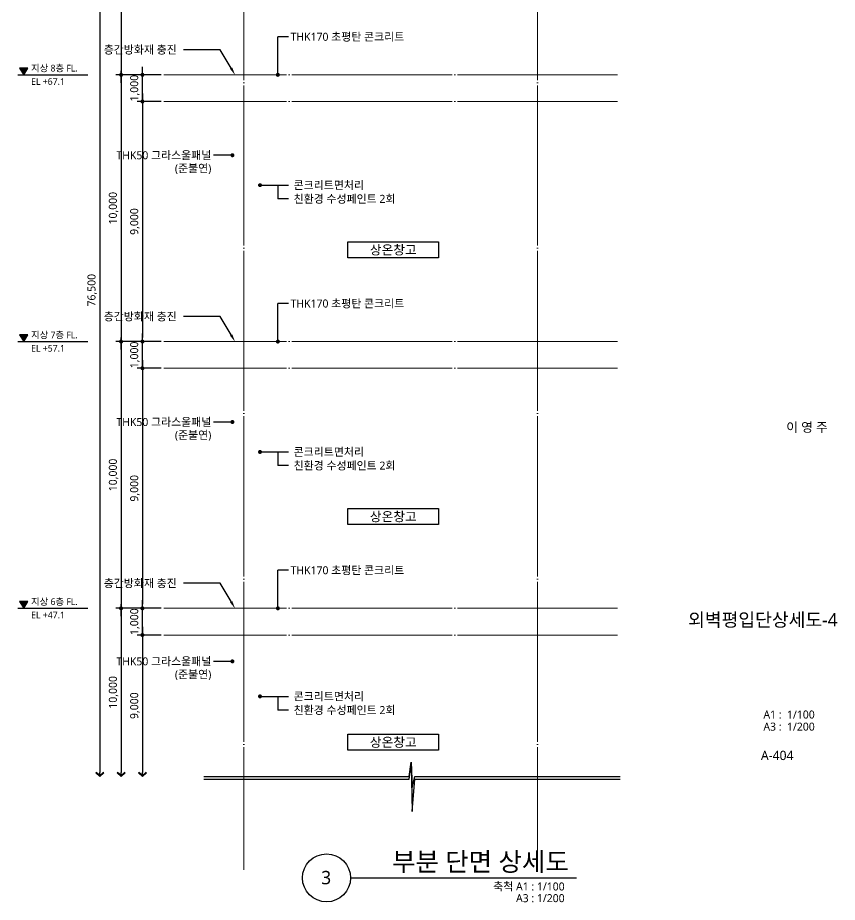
# Model space of a CAD drawing. Header units: millimetres. Extents: x -420989 to -259189, y -1306565 to -1134794.
# Drawn here: x -289897 to -259189, y -1247165 to -1214002 of the extents above; entities that cross this region are included whole.
import ezdxf
from ezdxf.enums import TextEntityAlignment as Align

# ---------------------------------------------------------------- set-up
doc = ezdxf.new("R2010")
doc.units = ezdxf.units.MM
doc.header["$LTSCALE"] = 100
doc.header["$MEASUREMENT"] = 0
doc.linetypes.add('CEN', pattern=[62, 60, -1, 0, -1])
doc.layers.get('0').update_dxf_attribs({"linetype": 'CONTINUOUS'})
for name, color, linetype, lineweight in [('A-AXIS-LINE', 1, 'CEN', 15), ('A-BORD-TEXT', 3, 'CONTINUOUS', 25), ('A-MKXS-TEXT1', 3, 'CONTINUOUS', 25), ('A-MKXX-NAME', 3, 'CONTINUOUS', 25), ('A-MKXX-SYMB', 7, 'CONTINUOUS', 25), ('A-XXXX-SYMB', 7, 'CONTINUOUS', 25), ('A-XXXX-TXT1', 3, 'CONTINUOUS', 25)]:
    doc.layers.add(name, color=color, linetype=linetype, lineweight=lineweight)
for name, color, linetype in [('A-DIMS', 7, 'CONTINUOUS'), ('A-MKXS-LEAD', 7, 'CONTINUOUS'), ('AA-SYMB', 1, 'CONTINUOUS'), ('SYMB', 7, 'CONTINUOUS'), ('TEXT', 4, 'CONTINUOUS')]:
    doc.layers.add(name, color=color, linetype=linetype)
doc.styles.add('HY울릉도L', font='')
doc.styles.add('맑은고딕', font='malgun.ttf')
doc.styles.get('HY울릉도L').set_extended_font_data('HYwulM')
doc.dimstyles.new('CDIM', dxfattribs={"dimtxt": 3, "dimasz": 1.5, "dimexe": 2, "dimexo": 1, "dimgap": 1, "dimtad": 1, "dimdec": 0, "dimrnd": 0.5, "dimzin": 0, "dimdsep": 32, "dimlunit": 6, "dimtxsty": 'HY울릉도L', "dimblk1": '_CIDOT', "dimblk2": '_CIDOT', "dimsah": 1, "dimcen": 5.5, "dimclrd": 2, "dimclre": 2, "dimclrt": 7, "dimadec": 0, "dimazin": 0, "dimtfac": 1, "dimtdec": 0, "dimtix": 1, "dimtmove": 2, "dimatfit": 1, "dimldrblk": '_CIDOT', "dimfxl": 1, "dimtolj": 1, "dimtzin": 0, "dimlwd": -1, "dimarcsym": 0})

# ---------------------------------------------------------------- blocks, each defined once
blk = doc.blocks.new('입단면LEVEL1')
at = {"layer": 'SYMB', "linetype": 'ByBlock'}
blk.add_line((0, 0), (26.26, 0), dxfattribs=at)
blk.add_lwpolyline([(0.64, 2.5), (2.24, 0), (3.84, 2.5)], close=True, dxfattribs=at)
blk.add_solid([(0.64, 2.5), (3.84, 2.5), (2.24, 0)], dxfattribs=at)
at = {"layer": 'TEXT', "style": '맑은고딕'}
for tag, p in [('층레벨', (5.03, 1.28)), ('LEVEL', (5.85, -2.99))]:
    blk.add_attdef(tag, p, '', height=2.5, dxfattribs=at)
blk = doc.blocks.new('A$C0A9F2FD3')
at = {"layer": 'A-MKXS-LEAD'}
blk.add_lwpolyline([(-147, 255), (-559, 945), (-1927, 945)], dxfattribs=at)
blk.add_lwpolyline([(3, -5, 0, 100, 0), (-147, 255, 100, 100, 0)], format="xyseb", dxfattribs=at)
at = {"layer": 'A-MKXS-TEXT1', "style": '맑은고딕'}
blk.add_text('층간방화재 충진', height=300, dxfattribs=at).set_placement((-4919, 945), align=Align.MIDDLE_LEFT)
blk = doc.blocks.new('_CIDOT')
at = {"color": 0, "linetype": 'ByBlock'}
blk.add_line((2, 0), (-1, 0), dxfattribs=at)
at = {"color": 0, "linetype": 'ByBlock', "const_width": 0.5}
blk.add_lwpolyline([(-0.25, 0, 1), (0.25, 0, 1)], format="xyb", close=True, dxfattribs=at)
blk = doc.blocks.new('*D232')
at = {"layer": 'A-DIMS', "lineweight": -2, "transparency": 16777216}
for p, q in [((-284524, -1216144), (-286224, -1216144)), ((-284524, -1226144), (-286224, -1226144))]:
    blk.add_line(p, q, dxfattribs=at)
at = {"layer": 'A-DIMS', "transparency": 16777216}
blk.add_line((-286024, -1216294), (-286024, -1225994), dxfattribs=at)
at = {"layer": 'A-DIMS', "transparency": 16777216, "xscale": 150, "yscale": 150, "zscale": 150}
for p, rotation in [((-286024, -1216144), 90), ((-286024, -1226144), 270)]:
    blk.add_blockref('_CIDOT', p, dxfattribs=dict(at, rotation=rotation))
at = {"layer": 'A-DIMS', "color": 3, "transparency": 16777216, "insert": (-286305, -1221144), "char_height": 300, "attachment_point": 5, "rotation": 90, "style": '맑은고딕'}
blk.add_mtext('\\A1;10,000', dxfattribs=at)
blk = doc.blocks.new('ARROW2')
blk.add_lwpolyline([(-1, 0.87), (-0.26, 0), (-1, -0.87), (-0.85, -1), (0, 0), (-0.85, 1)], close=True)
for points in [[(-1, 0.87), (-0.85, 1), (-0.26, 0), (0, 0)], [(-0.26, 0), (0, 0), (-1, -0.87), (-0.85, -1)]]:
    blk.add_solid(points)
at = {"layer": 'A-XXXX-SYMB'}
blk.add_line((0, 0), (-1, 0), dxfattribs=at)
blk = doc.blocks.new('*D227')
at = {"layer": 'A-DIMS', "lineweight": -2, "transparency": 16777216}
blk.add_line((-284524, -1205994), (-287024, -1205994), dxfattribs=at)
at = {"layer": 'A-DIMS', "transparency": 16777216}
blk.add_line((-286824, -1206144), (-286824, -1242294), dxfattribs=at)
at = {"layer": 'A-DIMS', "transparency": 16777216, "xscale": 150, "yscale": 150, "zscale": 150}
for name, p, rotation in [('_CIDOT', (-286824, -1205994), 90), ('ARROW2', (-286824, -1242444), 270)]:
    blk.add_blockref(name, p, dxfattribs=dict(at, rotation=rotation))
at = {"layer": 'A-DIMS', "color": 3, "transparency": 16777216, "insert": (-287105, -1224219), "char_height": 300, "attachment_point": 5, "rotation": 90, "style": '맑은고딕'}
blk.add_mtext('\\A1;76,500', dxfattribs=at)
blk = doc.blocks.new('*D228')
at = {"layer": 'A-DIMS', "lineweight": -2, "transparency": 16777216}
for p, q in [((-284524, -1226144), (-286224, -1226144)), ((-284524, -1236144), (-286224, -1236144))]:
    blk.add_line(p, q, dxfattribs=at)
at = {"layer": 'A-DIMS', "transparency": 16777216}
blk.add_line((-286024, -1226294), (-286024, -1235994), dxfattribs=at)
at = {"layer": 'A-DIMS', "transparency": 16777216, "xscale": 150, "yscale": 150, "zscale": 150}
for p, rotation in [((-286024, -1226144), 90), ((-286024, -1236144), 270)]:
    blk.add_blockref('_CIDOT', p, dxfattribs=dict(at, rotation=rotation))
at = {"layer": 'A-DIMS', "color": 3, "transparency": 16777216, "insert": (-286305, -1231144), "char_height": 300, "attachment_point": 5, "rotation": 90, "style": '맑은고딕'}
blk.add_mtext('\\A1;10,000', dxfattribs=at)
blk = doc.blocks.new('*D229')
at = {"layer": 'A-DIMS', "transparency": 16777216}
for p, q in [((-285224, -1235994), (-285224, -1235844)), ((-285224, -1237144), (-285224, -1236144)), ((-285224, -1237294), (-285224, -1237444))]:
    blk.add_line(p, q, dxfattribs=at)
at = {"layer": 'A-DIMS', "lineweight": -2, "transparency": 16777216}
for p, q in [((-284524, -1236144), (-285424, -1236144)), ((-284524, -1237144), (-285424, -1237144))]:
    blk.add_line(p, q, dxfattribs=at)
at = {"layer": 'A-DIMS', "transparency": 16777216, "xscale": 150, "yscale": 150, "zscale": 150}
for p, rotation in [((-285224, -1236144), 270), ((-285224, -1237144), 90)]:
    blk.add_blockref('_CIDOT', p, dxfattribs=dict(at, rotation=rotation))
at = {"layer": 'A-DIMS', "color": 3, "transparency": 16777216, "insert": (-285505, -1236644), "char_height": 300, "attachment_point": 5, "rotation": 90, "style": '맑은고딕'}
blk.add_mtext('\\A1;1,000', dxfattribs=at)
blk = doc.blocks.new('*D230')
at = {"layer": 'A-DIMS', "lineweight": -2, "transparency": 16777216}
for p, q in [((-284524, -1227144), (-285424, -1227144)), ((-284524, -1236144), (-285424, -1236144))]:
    blk.add_line(p, q, dxfattribs=at)
at = {"layer": 'A-DIMS', "transparency": 16777216}
blk.add_line((-285224, -1227294), (-285224, -1235994), dxfattribs=at)
at = {"layer": 'A-DIMS', "transparency": 16777216, "xscale": 150, "yscale": 150, "zscale": 150}
for p, rotation in [((-285224, -1227144), 90), ((-285224, -1236144), 270)]:
    blk.add_blockref('_CIDOT', p, dxfattribs=dict(at, rotation=rotation))
at = {"layer": 'A-DIMS', "color": 3, "transparency": 16777216, "insert": (-285505, -1231644), "char_height": 300, "attachment_point": 5, "rotation": 90, "style": '맑은고딕'}
blk.add_mtext('\\A1;9,000', dxfattribs=at)
blk = doc.blocks.new('*D231')
at = {"layer": 'A-DIMS', "transparency": 16777216}
for p, q in [((-285224, -1225994), (-285224, -1225844)), ((-285224, -1227144), (-285224, -1226144)), ((-285224, -1227294), (-285224, -1227444))]:
    blk.add_line(p, q, dxfattribs=at)
at = {"layer": 'A-DIMS', "lineweight": -2, "transparency": 16777216}
for p, q in [((-284524, -1226144), (-285424, -1226144)), ((-284524, -1227144), (-285424, -1227144))]:
    blk.add_line(p, q, dxfattribs=at)
at = {"layer": 'A-DIMS', "transparency": 16777216, "xscale": 150, "yscale": 150, "zscale": 150}
for p, rotation in [((-285224, -1226144), 270), ((-285224, -1227144), 90)]:
    blk.add_blockref('_CIDOT', p, dxfattribs=dict(at, rotation=rotation))
at = {"layer": 'A-DIMS', "color": 3, "transparency": 16777216, "insert": (-285505, -1226644), "char_height": 300, "attachment_point": 5, "rotation": 90, "style": '맑은고딕'}
blk.add_mtext('\\A1;1,000', dxfattribs=at)
blk = doc.blocks.new('*D233')
at = {"layer": 'A-DIMS', "lineweight": -2, "transparency": 16777216}
for p, q in [((-284524, -1217144), (-285424, -1217144)), ((-284524, -1226144), (-285424, -1226144))]:
    blk.add_line(p, q, dxfattribs=at)
at = {"layer": 'A-DIMS', "transparency": 16777216}
blk.add_line((-285224, -1217294), (-285224, -1225994), dxfattribs=at)
at = {"layer": 'A-DIMS', "transparency": 16777216, "xscale": 150, "yscale": 150, "zscale": 150}
for p, rotation in [((-285224, -1217144), 90), ((-285224, -1226144), 270)]:
    blk.add_blockref('_CIDOT', p, dxfattribs=dict(at, rotation=rotation))
at = {"layer": 'A-DIMS', "color": 3, "transparency": 16777216, "insert": (-285505, -1221644), "char_height": 300, "attachment_point": 5, "rotation": 90, "style": '맑은고딕'}
blk.add_mtext('\\A1;9,000', dxfattribs=at)
blk = doc.blocks.new('*D234')
at = {"layer": 'A-DIMS', "transparency": 16777216}
for p, q in [((-285224, -1215994), (-285224, -1215844)), ((-285224, -1217144), (-285224, -1216144)), ((-285224, -1217294), (-285224, -1217444))]:
    blk.add_line(p, q, dxfattribs=at)
at = {"layer": 'A-DIMS', "lineweight": -2, "transparency": 16777216}
for p, q in [((-284524, -1216144), (-285424, -1216144)), ((-284524, -1217144), (-285424, -1217144))]:
    blk.add_line(p, q, dxfattribs=at)
at = {"layer": 'A-DIMS', "transparency": 16777216, "xscale": 150, "yscale": 150, "zscale": 150}
for p, rotation in [((-285224, -1216144), 270), ((-285224, -1217144), 90)]:
    blk.add_blockref('_CIDOT', p, dxfattribs=dict(at, rotation=rotation))
at = {"layer": 'A-DIMS', "color": 3, "transparency": 16777216, "insert": (-285505, -1216644), "char_height": 300, "attachment_point": 5, "rotation": 90, "style": '맑은고딕'}
blk.add_mtext('\\A1;1,000', dxfattribs=at)
blk = doc.blocks.new('*D235')
at = {"layer": 'A-DIMS', "lineweight": -2, "transparency": 16777216}
for p, q in [((-284524, -1205994), (-286224, -1205994)), ((-284524, -1216144), (-286224, -1216144))]:
    blk.add_line(p, q, dxfattribs=at)
at = {"layer": 'A-DIMS', "transparency": 16777216}
blk.add_line((-286024, -1206144), (-286024, -1215994), dxfattribs=at)
at = {"layer": 'A-DIMS', "transparency": 16777216, "xscale": 150, "yscale": 150, "zscale": 150}
for p, rotation in [((-286024, -1205994), 90), ((-286024, -1216144), 270)]:
    blk.add_blockref('_CIDOT', p, dxfattribs=dict(at, rotation=rotation))
at = {"layer": 'A-DIMS', "color": 3, "transparency": 16777216, "insert": (-286305, -1211069), "char_height": 300, "attachment_point": 5, "rotation": 90, "style": '맑은고딕'}
blk.add_mtext('\\A1;10,150', dxfattribs=at)
blk = doc.blocks.new('*D236')
at = {"layer": 'A-DIMS', "lineweight": -2, "transparency": 16777216}
blk.add_line((-284524, -1236144), (-286224, -1236144), dxfattribs=at)
at = {"layer": 'A-DIMS', "transparency": 16777216}
blk.add_line((-286024, -1236294), (-286024, -1242294), dxfattribs=at)
at = {"layer": 'A-DIMS', "transparency": 16777216, "xscale": 150, "yscale": 150, "zscale": 150}
for name, p, rotation in [('_CIDOT', (-286024, -1236144), 90), ('ARROW2', (-286024, -1242444), 270)]:
    blk.add_blockref(name, p, dxfattribs=dict(at, rotation=rotation))
at = {"layer": 'A-DIMS', "color": 3, "transparency": 16777216, "insert": (-286305, -1239294), "char_height": 300, "attachment_point": 5, "rotation": 90, "style": '맑은고딕'}
blk.add_mtext('\\A1;10,000', dxfattribs=at)
blk = doc.blocks.new('*D237')
at = {"layer": 'A-DIMS', "lineweight": -2, "transparency": 16777216}
blk.add_line((-284524, -1237144), (-285424, -1237144), dxfattribs=at)
at = {"layer": 'A-DIMS', "transparency": 16777216}
blk.add_line((-285224, -1237294), (-285224, -1242294), dxfattribs=at)
at = {"layer": 'A-DIMS', "transparency": 16777216, "xscale": 150, "yscale": 150, "zscale": 150}
for name, p, rotation in [('_CIDOT', (-285224, -1237144), 90), ('ARROW2', (-285224, -1242444), 270)]:
    blk.add_blockref(name, p, dxfattribs=dict(at, rotation=rotation))
at = {"layer": 'A-DIMS', "color": 3, "transparency": 16777216, "insert": (-285505, -1239794), "char_height": 300, "attachment_point": 5, "rotation": 90, "style": '맑은고딕'}
blk.add_mtext('\\A1;9,000', dxfattribs=at)

msp = doc.modelspace()

# ---------------------------------------------------------------- linework, layer by layer
at = {"layer": 'A-AXIS-LINE'}
for p, q in [((-281424.4, -1197944.2), (-281424.4, -1245944.2)), ((-270424.4, -1197944.2), (-270424.4, -1245944.2)), ((-267424.4, -1216144.2), (-284424.4, -1216144.2)), ((-267424.4, -1217144.2), (-284424.4, -1217144.2)), ((-267424.4, -1226144.2), (-284424.4, -1226144.2)), ((-267424.4, -1227144.2), (-284424.4, -1227144.2)), ((-267424.4, -1236144.2), (-284424.4, -1236144.2)), ((-267424.4, -1237144.2), (-284424.4, -1237144.2))]:
    msp.add_line(p, q, dxfattribs=at)
at = {"layer": 'A-MKXS-LEAD'}
for p, q in [((-280148.9, -1216144.2), (-280148.9, -1214717.4)), ((-279748.9, -1214717.4), (-280148.9, -1214717.4)), ((-281851.3, -1219159.3), (-282563.2, -1219159.3)), ((-280816.9, -1220280.2), (-279754.2, -1220280.2)), ((-280155.6, -1220280.2), (-280155.6, -1220793.7)), ((-279755.6, -1220793.7), (-280155.6, -1220793.7)), ((-280148.9, -1226144.2), (-280148.9, -1224717.4)), ((-279748.9, -1224717.4), (-280148.9, -1224717.4)), ((-281851.3, -1229159.3), (-282563.2, -1229159.3)), ((-280816.9, -1230280.2), (-279754.2, -1230280.2)), ((-280155.6, -1230280.2), (-280155.6, -1230793.7)), ((-279755.6, -1230793.7), (-280155.6, -1230793.7)), ((-280148.9, -1236144.2), (-280148.9, -1234717.4)), ((-279748.9, -1234717.4), (-280148.9, -1234717.4)), ((-281851.3, -1238132.2), (-282563.2, -1238132.2)), ((-280816.9, -1239445.7), (-279754.2, -1239445.7)), ((-280155.6, -1239445.7), (-280155.6, -1239959.2)), ((-279755.6, -1239959.2), (-280155.6, -1239959.2))]:
    msp.add_line(p, q, dxfattribs=at)
at = {"layer": 'A-MKXS-LEAD', "const_width": 75}
for points in [[(-280186.4, -1216144.2, 1), (-280111.4, -1216144.2, 1)], [(-281888.8, -1219159.3, 1), (-281813.8, -1219159.3, 1)], [(-280779.4, -1220280.2, -1), (-280854.4, -1220280.2, -1)], [(-280186.4, -1226144.2, 1), (-280111.4, -1226144.2, 1)], [(-281888.8, -1229159.3, 1), (-281813.8, -1229159.3, 1)], [(-280779.4, -1230280.2, -1), (-280854.4, -1230280.2, -1)], [(-280186.4, -1236144.2, 1), (-280111.4, -1236144.2, 1)], [(-281888.8, -1238132.2, 1), (-281813.8, -1238132.2, 1)], [(-280779.4, -1239445.7, -1), (-280854.4, -1239445.7, -1)]]:
    msp.add_lwpolyline(points, format="xyb", close=True, dxfattribs=at)
at = {"layer": 'A-MKXX-SYMB'}
for points in [[(-274124.4, -1223005.3), (-277524.4, -1223005.3), (-277524.4, -1222405.3), (-274124.4, -1222405.3)], [(-274124.4, -1233005.3), (-277524.4, -1233005.3), (-277524.4, -1232405.3), (-274124.4, -1232405.3)], [(-274124.4, -1241463.4), (-277524.4, -1241463.4), (-277524.4, -1240863.4), (-274124.4, -1240863.4)]]:
    msp.add_lwpolyline(points, close=True, dxfattribs=at)
at = {"layer": 'A-XXXX-SYMB'}
msp.add_line((-277426.1, -1246248.9), (-268962.6, -1246248.9), dxfattribs=at)
msp.add_circle((-278326.1, -1246248.9), 900, dxfattribs=at)
at = {"layer": 'AA-SYMB'}
for points in [[(-282924.4, -1242444.2), (-275223.5, -1242444.2), (-275156, -1241911.8), (-275122.4, -1242865.5), (-275015.8, -1242444.2), (-267324.4, -1242444.2)], [(-282924.4, -1242544.2), (-275223.5, -1242544.2), (-275156, -1242011.8), (-275122.4, -1243765.5), (-275015.8, -1242544.2), (-267324.4, -1242544.2)]]:
    msp.add_lwpolyline(points, dxfattribs=at)

# ---------------------------------------------------------------- block references
at = {"layer": 'A-MKXS-TEXT1'}
for p in [(-281754.3, -1216147.9), (-281754.3, -1226147.9), (-281754.3, -1236147.9)]:
    msp.add_blockref('A$C0A9F2FD3', p, dxfattribs=at)
at = {"layer": 'TEXT'}
ref = msp.add_blockref('입단면LEVEL1', (-289896.8, -1216144.2), dxfattribs=dict(at, xscale=100, yscale=100, zscale=100))
ref.add_attrib('층레벨', ' 지상 8층 FL.', (-289480.1, -1216019.2, 0), dxfattribs={"height": 250, "style": '맑은고딕'})
ref.add_attrib('LEVEL', ' EL +67.1', (-289480.1, -1216519.2, 0), dxfattribs={"height": 250, "style": '맑은고딕'})
ref = msp.add_blockref('입단면LEVEL1', (-289896.8, -1226144.2), dxfattribs=dict(at, xscale=100, yscale=100, zscale=100))
ref.add_attrib('층레벨', ' 지상 7층 FL.', (-289480.1, -1226019.2, 0), dxfattribs={"height": 250, "style": '맑은고딕'})
ref.add_attrib('LEVEL', ' EL +57.1', (-289480.1, -1226519.2, 0), dxfattribs={"height": 250, "style": '맑은고딕'})
ref = msp.add_blockref('입단면LEVEL1', (-289896.8, -1236144.2), dxfattribs=dict(at, xscale=100, yscale=100, zscale=100))
ref.add_attrib('층레벨', ' 지상 6층 FL.', (-289480.1, -1236019.2, 0), dxfattribs={"height": 250, "style": '맑은고딕'})
ref.add_attrib('LEVEL', ' EL +47.1', (-289480.1, -1236519.2, 0), dxfattribs={"height": 250, "style": '맑은고딕'})

# ---------------------------------------------------------------- texts
at = {"layer": 'A-BORD-TEXT', "style": '맑은고딕'}
for s, height, p in [('이 영 주', 350, (-260323.9, -1229353.6)), ('외벽평입단상세도-4', 500, (-261976.5, -1236573.7))]:
    msp.add_text(s, height=height, dxfattribs=at).set_placement(p, align=Align.MIDDLE_CENTER)
for s, height, p in [('A1 :  1/100', 300, (-260033.9, -1240275.2)), ('A3 :  1/200', 300, (-260033.9, -1240728.7)), ('A-404', 350, (-260830, -1241832.3))]:
    msp.add_text(s, height=height, dxfattribs=at).set_placement(p, align=Align.RIGHT)
at = {"layer": 'A-MKXS-TEXT1', "style": '맑은고딕'}
for s, p in [('THK170 초평탄 콘크리트', (-279672.5, -1214717.4)), ('콘크리트면처리', (-279557.9, -1220280.2)), ('친환경 수성페인트 2회', (-279559.2, -1220793.7)), ('THK170 초평탄 콘크리트', (-279672.5, -1224717.4)), ('콘크리트면처리', (-279557.9, -1230280.2)), ('친환경 수성페인트 2회', (-279559.2, -1230793.7)), ('THK170 초평탄 콘크리트', (-279672.5, -1234717.4)), ('콘크리트면처리', (-279557.9, -1239445.7)), ('친환경 수성페인트 2회', (-279559.2, -1239959.2))]:
    msp.add_text(s, height=300, dxfattribs=at).set_placement(p, align=Align.MIDDLE_LEFT)
for s, p in [('THK50 그라스울패널', (-282642.9, -1219159.3)), ('(준불연)', (-282642.9, -1219647.8)), ('THK50 그라스울패널', (-282642.9, -1229159.3)), ('(준불연)', (-282642.9, -1229647.8)), ('THK50 그라스울패널', (-282642.9, -1238132.2)), ('(준불연)', (-282642.9, -1238620.7))]:
    msp.add_text(s, height=300, dxfattribs=at).set_placement(p, align=Align.MIDDLE_RIGHT)
at = {"layer": 'A-MKXX-NAME', "style": '맑은고딕'}
for p in [(-275824.4, -1222705.3), (-275824.4, -1232705.3), (-275824.4, -1241163.4)]:
    msp.add_text('상온창고', height=350, dxfattribs=at).set_placement(p, align=Align.MIDDLE_CENTER)
at = {"layer": 'A-XXXX-TXT1', "style": '맑은고딕'}
msp.add_text('부분 단면 상세도', height=700, dxfattribs=at).set_placement((-269248.5, -1246203.7), align=Align.BOTTOM_RIGHT)
msp.add_text('3', height=500, dxfattribs=at).set_placement((-278337.7, -1246238.3), align=Align.MIDDLE)
for s, p in [('축척 A1 : 1/100', (-269404.2, -1246421.2)), ('A3 : 1/200', (-269404.2, -1246859.1))]:
    msp.add_text(s, height=300, dxfattribs=at).set_placement(p, align=Align.TOP_RIGHT)

# ---------------------------------------------------------------- dimensions: what is measured, and where the dimension line sits
at = {"layer": 'A-DIMS'}
for base, p1, text, picture, middle in [((-286824.4, -1242444.2), (-284424.4, -1205994.2), '76,500', '*D227', (-287104.6, -1224219.2)), ((-286024.4, -1242444.2), (-284424.4, -1236144.2), '10,000', '*D236', (-286305.4, -1239294.2)), ((-285224.4, -1242444.2), (-284424.4, -1237144.2), '9,000', '*D237', (-285504.6, -1239794.2))]:
    dim = msp.add_linear_dim(base=base, p1=p1, p2=(-284424.4, -1242444.2), angle=270, text=text, dimstyle='CDIM', override={"dimscale": 100, "dimtxsty": '맑은고딕', "dimblk2": 'ARROW2', "dimse2": 1, "dimclrd": 256, "dimclre": 256, "dimclrt": 3}, dxfattribs=at)
    dim.commit()
    dim.dimension.update_dxf_attribs({"geometry": picture, "text_midpoint": middle})
for base, p1, p2, angle, picture, middle in [((-286024.4, -1216144.2), (-284424.4, -1205994.2), (-284424.4, -1216144.2), 270, '*D235', (-286305.4, -1211069.2)), ((-286024.4, -1226144.2), (-284424.4, -1216144.2), (-284424.4, -1226144.2), 270, '*D232', (-286305.4, -1221144.2)), ((-285224.4, -1216144.2), (-284424.4, -1217144.2), (-284424.4, -1216144.2), 90, '*D234', (-285505.4, -1216644.2)), ((-285224.4, -1226144.2), (-284424.4, -1217144.2), (-284424.4, -1226144.2), 270, '*D233', (-285504.6, -1221644.2)), ((-286024.4, -1236144.2), (-284424.4, -1226144.2), (-284424.4, -1236144.2), 270, '*D228', (-286305.4, -1231144.2)), ((-285224.4, -1226144.2), (-284424.4, -1227144.2), (-284424.4, -1226144.2), 90, '*D231', (-285505.4, -1226644.2)), ((-285224.4, -1236144.2), (-284424.4, -1227144.2), (-284424.4, -1236144.2), 270, '*D230', (-285504.6, -1231644.2)), ((-285224.4, -1236144.2), (-284424.4, -1237144.2), (-284424.4, -1236144.2), 90, '*D229', (-285505.4, -1236644.2))]:
    dim = msp.add_linear_dim(base=base, p1=p1, p2=p2, angle=angle, dimstyle='CDIM', override={"dimscale": 100, "dimtxsty": '맑은고딕', "dimclrd": 256, "dimclre": 256, "dimclrt": 3}, dxfattribs=at)
    dim.commit()
    dim.dimension.update_dxf_attribs({"geometry": picture, "text_midpoint": middle})

doc.saveas('drawing.dxf')
